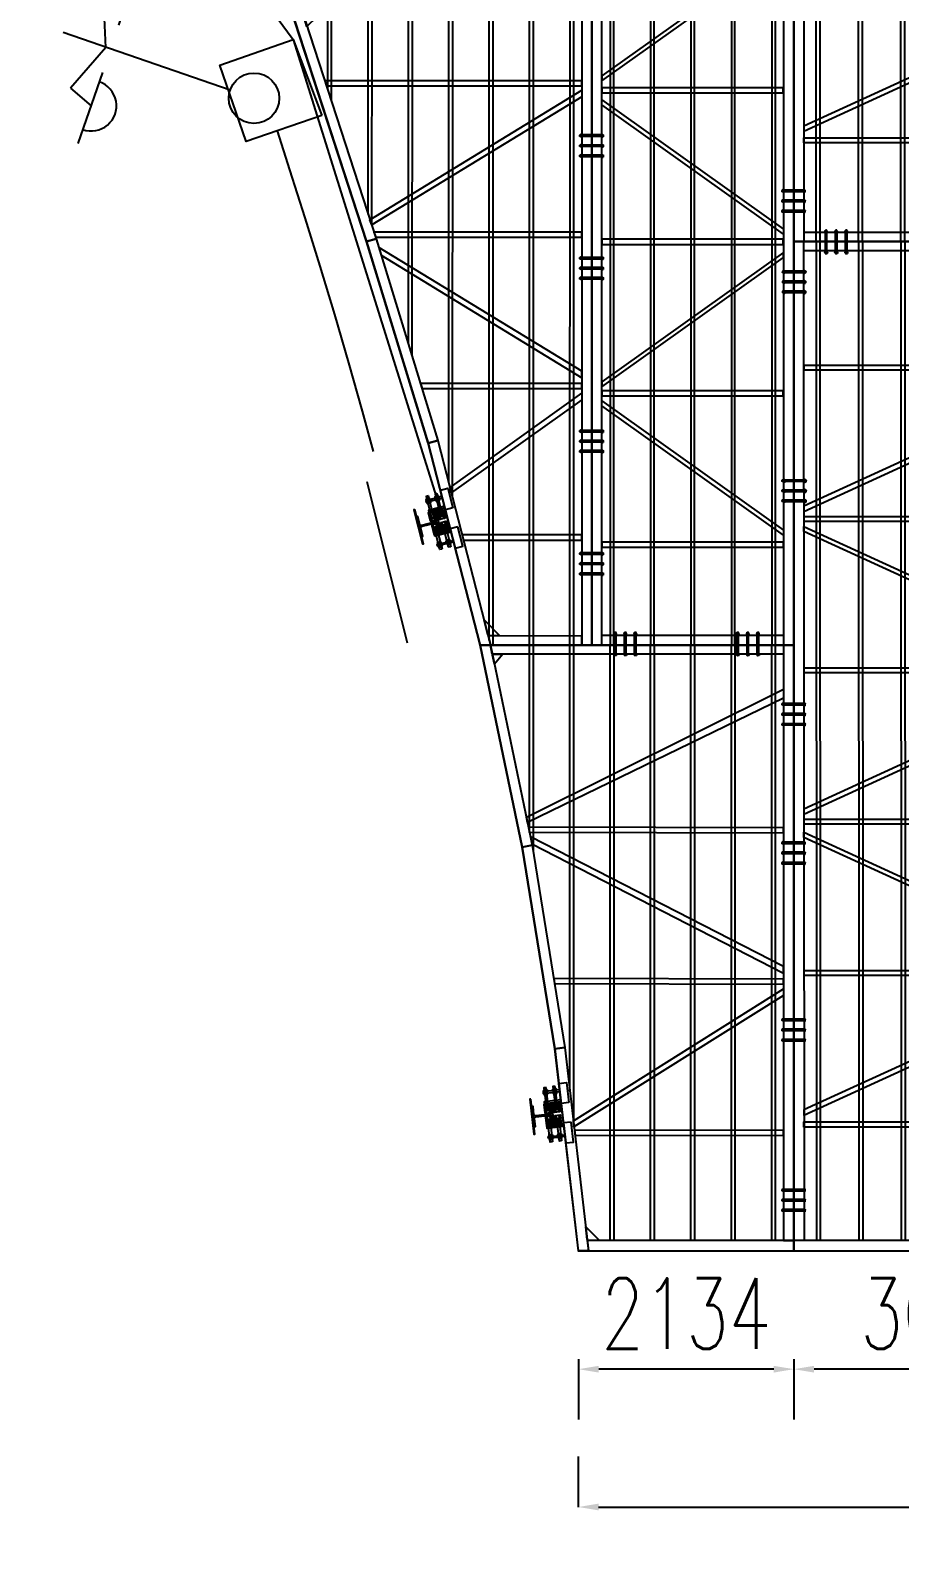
# Model space of a CAD drawing. Extents: x -18540 to 926017, y -610001 to -56924.
# Drawn here: x 323389 to 331996, y -133761 to -118632 of the extents above; entities that cross this region are included whole.
import ezdxf

# ---------------------------------------------------------------- set-up
doc = ezdxf.new("R2010")
doc.units = 0
doc.header["$LTSCALE"] = 10
doc.header["$MEASUREMENT"] = 0
for name, color, linetype in [('BJ02', 2, 'Continuous'), ('BJ03', 3, 'Continuous'), ('BJ06', 5, 'Continuous'), ('L-TEXT文字标注', 7, 'Continuous'), ('W-STEEL_FRAME钢架', 3, 'Continuous'), ('W-STEEL_KEEL钢龙骨', 5, 'Continuous'), ('螺栓孔位', 2, 'Continuous'), ('铝合金', 7, 'Continuous')]:
    doc.layers.add(name, color=color, linetype=linetype)
doc.styles.add('STANDARD_T3', font='simplex.shx', dxfattribs={"width": 0.7, "bigfont": 'gbcbig.shx'})
doc.linetypes.add('60003', pattern='A,1e-05,[136,bjxx.shx,S=0.075,R=0,X=-1e-05,Y=0],0.15', length=0.15001)
doc.dimstyles.new('W&&200', dxfattribs={"dimtxt": 700, "dimasz": 200, "dimexe": 500, "dimexo": 600, "dimgap": 200, "dimtad": 1, "dimdec": 0, "dimzin": 0, "dimdsep": 46, "dimtxsty": 'STANDARD_T3', "dimcen": 0.09, "dimclrd": 1, "dimclre": 1, "dimclrt": 7, "dimazin": 2, "dimtfac": 1, "dimtdec": 0, "dimtix": 1, "dimtmove": 2, "dimatfit": 3, "dimfxl": 100, "dimtolj": 1, "dimtzin": 0, "dimarcsym": 0})
pattern_1 = [(49.6842015, (-1069730.3955, -2707870.676), (-6.052264039, 5.135562896), []), (139.6842015, (-1069730.3955, -2707870.676), (-5.135562896, -6.052264039), [])]
pattern_2 = [(49.6842015, (-1069640.696, -2707863.326), (-6.052264039, 5.135562896), []), (139.6842015, (-1069640.696, -2707863.326), (-5.135562896, -6.052264039), [])]
pattern_3 = [(57.4360603, (-710287.856, -2867040.447), (-6.689656076, 4.272283679), []), (147.4360603, (-710287.856, -2867040.447), (-4.272283679, -6.689656076), [])]
pattern_4 = [(57.4360603, (-710199.968, -2867021.0655), (-6.689656076, 4.272283679), []), (147.4360603, (-710199.968, -2867021.0655), (-4.272283679, -6.689656076), [])]

# ---------------------------------------------------------------- blocks, each defined once
blk = doc.blocks.new('0')
at = {"layer": 'BJ02', "color": 5}
for points in [[(579366, 17124), (577366, 17124), (577366, 5124), (579366, 5124)], [(582366, 17124), (579366, 17124), (579366, 9124), (582366, 9124)], [(577366, 11437), (574381, 11437), (575133, 9124), (575746, 7124), (576259, 5124), (577366, 5124)], [(582366, 9124), (579366, 9124), (579366, -876), (582366, -876)], [(579366, 5124), (576259, 5124), (576677, 3124), (576999, 1124), (577232, -876), (579366, -876)]]:
    blk.add_lwpolyline(points, close=True, dxfattribs=at)
blk = doc.blocks.new('35213')
for p, q in [((0, 0.5), (0, 4)), ((-0.99, 3.5), (-1.19, 3)), ((0, 3.1), (-0.99, 3.5)), ((0, 3.1), (1, 3.5)), ((1, 3.5), (1.2, 3)), ((-1.98, 3), (-0.49, 3)), ((0.5, 3), (2, 3))]:
    blk.add_line(p, q)
blk.add_circle((0, 0), 0.5)
for centre in [(-1.19, 3), (1.25, 3)]:
    blk.add_arc(centre, 0.5, 179, 0)
blk = doc.blocks.new('A$Cfdf82907')
at = {"layer": 'BJ06', "linetype": 'Continuous'}
for p, q in [((4866, 14129), (3984, 12882)), ((3984, 12882), (0, 9994))]:
    blk.add_line(p, q, dxfattribs=at)
at = {"layer": 'BJ06', "linetype": 'Continuous', "flags": 128}
blk.add_lwpolyline([(3363, 12372), (2878, 12999), (3514, 13490), (3984, 12882), (3363, 12372)], dxfattribs=at)
at = {"layer": 'BJ06', "linetype": '60003', "ltscale": 5, "flags": 128}
blk.add_lwpolyline([(3076, 12743), (2751, 12503), (2348, 12208), (1942, 11916), (1534, 11627), (1123, 11342), (711, 11059), (369, 10829)], dxfattribs=at)
at = {"layer": 'BJ03', "linetype": 'Continuous', "xscale": 500.0003141099963, "yscale": 500.0003141099963, "zscale": 500.0003141099963, "rotation": 359.5832737848739}
blk.add_blockref('35213', (3310, 13064), dxfattribs=at)
blk = doc.blocks.new('HW200a')
at = {"layer": 'W-STEEL_FRAME钢架'}
blk.add_lwpolyline([(-1440883, 1205965), (-1440803, 1205965), (-1440803, 1205953), (-1441003, 1205953), (-1441003, 1205965), (-1440923, 1205965, 0.414214), (-1440907, 1205981), (-1440907, 1206125, 0.414214), (-1440923, 1206141), (-1441003, 1206141), (-1441003, 1206153), (-1440803, 1206153), (-1440803, 1206141), (-1440883, 1206141, 0.414214), (-1440899, 1206125), (-1440899, 1205981, 0.414214)], format="xyb", close=True, dxfattribs=at)
blk = doc.blocks.new('*D1473')
at = {"layer": 'Defpoints', "color": 0, "transparency": 16777216}
for p in [(330950, -130721), (333950, -130721), (330950, -131895)]:
    blk.add_point(p, dxfattribs=at)
at = {"layer": 'L-TEXT文字标注', "color": 1, "lineweight": -2, "transparency": 16777216}
for p, q in [((330950, -131795), (330950, -132395)), ((333750, -131895), (331150, -131895)), ((333950, -131795), (333950, -132395))]:
    blk.add_line(p, q, dxfattribs=at)
at = {"layer": 'L-TEXT文字标注', "color": 1, "transparency": 16777216}
for points in [[(331150, -131862), (331150, -131929), (330950, -131895)], [(333750, -131862), (333750, -131929), (333950, -131895)]]:
    blk.add_solid(points, dxfattribs=at)
at = {"layer": 'L-TEXT文字标注', "color": 7, "transparency": 16777216, "insert": (332450, -131345), "char_height": 700, "attachment_point": 5, "style": 'STANDARD_T3'}
blk.add_mtext('\\A1;3000', dxfattribs=at)
blk = doc.blocks.new('*D1471')
at = {"layer": 'Defpoints', "color": 0, "transparency": 16777216}
for p in [(328817, -130721), (330950, -130721), (328817, -131895)]:
    blk.add_point(p, dxfattribs=at)
at = {"layer": 'L-TEXT文字标注', "color": 1, "lineweight": -2, "transparency": 16777216}
for p, q in [((328817, -131795), (328817, -132395)), ((330750, -131895), (329017, -131895)), ((330950, -131795), (330950, -132395))]:
    blk.add_line(p, q, dxfattribs=at)
at = {"layer": 'L-TEXT文字标注', "color": 1, "transparency": 16777216}
for points in [[(329017, -131862), (329017, -131929), (328817, -131895)], [(330750, -131862), (330750, -131929), (330950, -131895)]]:
    blk.add_solid(points, dxfattribs=at)
at = {"layer": 'L-TEXT文字标注', "color": 7, "transparency": 16777216, "insert": (329884, -131345), "char_height": 700, "attachment_point": 5, "style": 'STANDARD_T3'}
blk.add_mtext('\\A1;2134', dxfattribs=at)
blk = doc.blocks.new('*D1470')
at = {"layer": 'Defpoints', "color": 0, "transparency": 16777216}
for p in [(362950, -132266), (328816, -133261), (362950, -133261)]:
    blk.add_point(p, dxfattribs=at)
at = {"layer": 'L-TEXT文字标注', "color": 1, "lineweight": -2, "transparency": 16777216}
for p, q in [((328816, -133261), (328816, -132761)), ((329016, -133261), (362750, -133261)), ((362950, -133161), (362950, -133761))]:
    blk.add_line(p, q, dxfattribs=at)
at = {"layer": 'L-TEXT文字标注', "color": 1, "transparency": 16777216}
for points in [[(329016, -133227), (329016, -133294), (328816, -133261)], [(362750, -133227), (362750, -133294), (362950, -133261)]]:
    blk.add_solid(points, dxfattribs=at)
at = {"layer": 'L-TEXT文字标注', "color": 7, "transparency": 16777216, "insert": (345883, -132711), "char_height": 700, "attachment_point": 5, "style": 'STANDARD_T3'}
blk.add_mtext('\\A1;34134', dxfattribs=at)
blk = doc.blocks.new('*U2021')
at = {"layer": 'W-STEEL_KEEL钢龙骨', "color": 4}
blk.add_lwpolyline([(18, -4000), (18, 4000), (-18, 4000), (-18, -4000)], close=True, dxfattribs=at)
blk = doc.blocks.new('*U2022')
at = {"layer": 'W-STEEL_KEEL钢龙骨', "color": 0, "linetype": 'ByBlock', "lineweight": -2, "transparency": 16777216}
for p in [(0, 0), (420, 0), (840, 0), (1260, 0), (1680, 0), (2100, 0), (2520, 0)]:
    blk.add_blockref('*U2021', p, dxfattribs=at)
blk = doc.blocks.new('C-4')
at = {"layer": 'W-STEEL_FRAME钢架', "color": 1}
for points in [[(584103, 29109), (584103, 29159), (581306, 29159), (581306, 29109)], [(584106, 27759), (584106, 27709), (581306, 28992), (581306, 29042)], [(584103, 27609), (584103, 27659), (581306, 27659), (581306, 27609)], [(581306, 26278), (581306, 26228), (584106, 27510), (584106, 27560)], [(584103, 26110), (584103, 26160), (581306, 26160), (581306, 26110)], [(584106, 24760), (584106, 24710), (581306, 25992), (581306, 26042)], [(584103, 24610), (584103, 24660), (581306, 24660), (581306, 24610)], [(584106, 24471), (584106, 24521), (581306, 23238), (581306, 23188)], [(584103, 23110), (584103, 23160), (581306, 23160), (581306, 23110)]]:
    blk.add_lwpolyline(points, close=True, dxfattribs=at)
at = {"layer": '铝合金', "color": 2}
for points in [[(581306, 22135), (581306, 30135), (581206, 30135), (581206, 22135)], [(584106, 30135), (584106, 30045), (581306, 30045), (581306, 30135)], [(584106, 22135), (584106, 22225), (581306, 22225), (581306, 22135)]]:
    blk.add_lwpolyline(points, close=True, dxfattribs=at)
blk.add_lwpolyline([(584106, 22135), (584206, 22135), (584206, 30135), (584106, 30135), (584106, 22135)], dxfattribs=at)
at = {"layer": 'W-STEEL_KEEL钢龙骨'}
blk.add_blockref('*U2022', (581446, 26135), dxfattribs=at)
blk = doc.blocks.new('1')
at = {"lineweight": -3}
for p, q in [((-1521938, 1214338), (-1521935, 1214338)), ((-1521938, 1214336), (-1521931, 1214336)), ((-1521938, 1214336), (-1521914, 1214336)), ((-1521936, 1214341), (-1521936, 1214346)), ((-1521936, 1214346), (-1521916, 1214346)), ((-1521935, 1214341), (-1521936, 1214341)), ((-1521934, 1214347), (-1521932, 1214347)), ((-1521933, 1214352), (-1521931, 1214355)), ((-1521933, 1214136), (-1521933, 1214352)), ((-1521919, 1214352), (-1521933, 1214352)), ((-1521932, 1214347), (-1521919, 1214347)), ((-1521932, 1214346), (-1521932, 1214341)), ((-1521921, 1214355), (-1521931, 1214355)), ((-1521919, 1214352), (-1521921, 1214355)), ((-1521919, 1214347), (-1521921, 1214347)), ((-1521921, 1214346), (-1521921, 1214341)), ((-1521919, 1214136), (-1521919, 1214352)), ((-1521917, 1214341), (-1521916, 1214341)), ((-1521914, 1214338), (-1521917, 1214338)), ((-1521916, 1214341), (-1521916, 1214346)), ((-1521938, 1214136), (-1521931, 1214136)), ((-1521938, 1214136), (-1521914, 1214136)), ((-1521938, 1214134), (-1521935, 1214134)), ((-1521935, 1214131), (-1521936, 1214131)), ((-1521936, 1214131), (-1521936, 1214126)), ((-1521936, 1214126), (-1521916, 1214126)), ((-1521934, 1214125), (-1521932, 1214125)), ((-1521932, 1214126), (-1521932, 1214131)), ((-1521932, 1214125), (-1521919, 1214125)), ((-1521921, 1214126), (-1521921, 1214131)), ((-1521919, 1214125), (-1521921, 1214125)), ((-1521914, 1214134), (-1521917, 1214134)), ((-1521917, 1214131), (-1521916, 1214131)), ((-1521916, 1214131), (-1521916, 1214126))]:
    blk.add_line(p, q, dxfattribs=at)
at = {"color": 1}
for p, q in [((-1521936, 1214346), (-1521934, 1214347)), ((-1521919, 1214347), (-1521916, 1214346))]:
    blk.add_line(p, q, dxfattribs=at)
at = {"color": 6, "lineweight": -3}
for p, q in [((-1521931, 1214136), (-1521931, 1214355)), ((-1521921, 1214136), (-1521921, 1214355))]:
    blk.add_line(p, q, dxfattribs=at)
at = {"lineweight": -3}
for points in [[(-1521933, 1214336), (-1521938, 1214336), (-1521938, 1214338), (-1521914, 1214338), (-1521914, 1214336), (-1521919, 1214336)], [(-1521935, 1214338), (-1521935, 1214341), (-1521917, 1214341), (-1521917, 1214338)], [(-1521933, 1214136), (-1521938, 1214136), (-1521938, 1214134), (-1521914, 1214134), (-1521914, 1214136), (-1521919, 1214136)], [(-1521935, 1214134), (-1521935, 1214131), (-1521917, 1214131), (-1521917, 1214134)]]:
    blk.add_lwpolyline(points, dxfattribs=at)
for centre, radius, start, end in [((-1521934, 1214129), 3.22, 223.6028, 316.3972), ((-1521926, 1214140), 14.7, 248.7607, 291.2393), ((-1521919, 1214129), 3.22, 223.6028, 316.3972)]:
    blk.add_arc(centre, radius, start, end, dxfattribs=at)
blk = doc.blocks.new('螺栓孔位')
at = {"layer": '螺栓孔位', "color": 1, "rotation": 270}
for p in [(-1214244, -1521833), (-1214244, -1521933), (-1214244, -1522033)]:
    blk.add_blockref('1', p, dxfattribs=at)
blk = doc.blocks.new('*U2019')
at = {"layer": 'W-STEEL_KEEL钢龙骨', "color": 4}
blk.add_lwpolyline([(-16, -4900), (-19, 5000), (16, 5000), (19, -4900)], close=True, dxfattribs=at)
blk = doc.blocks.new('*U2020')
at = {"layer": 'W-STEEL_KEEL钢龙骨', "color": 0, "linetype": 'ByBlock', "lineweight": -2, "transparency": 16777216}
for p in [(0, 0), (420, 0), (840, 0), (1260, 0), (1680, 0), (2100, 0), (2520, 0)]:
    blk.add_blockref('*U2019', p, dxfattribs=at)
blk = doc.blocks.new('C-6')
at = {"layer": 'W-STEEL_FRAME钢架', "color": 1}
for points in [[(594887, 19452), (594887, 19402), (597687, 20685), (597687, 20735)], [(594890, 20801), (594890, 20851), (597687, 20851), (597687, 20801)], [(597687, 17971), (597687, 17921), (594887, 19202), (594887, 19252)], [(594890, 19302), (594890, 19352), (597687, 19352), (597687, 19302)], [(594890, 17803), (594890, 17853), (597687, 17853), (597687, 17803)], [(594887, 16453), (594887, 16403), (597687, 17686), (597687, 17736)], [(594890, 16303), (594890, 16353), (597687, 16353), (597687, 16303)], [(597687, 14940), (597687, 14890), (594887, 16172), (594887, 16222)], [(594890, 14803), (594890, 14853), (597687, 14853), (597687, 14803)], [(597687, 14702), (597687, 14752), (594887, 13471), (594887, 13421)], [(594887, 13302), (594887, 13352), (597687, 13352), (597687, 13302)]]:
    blk.add_lwpolyline(points, close=True, dxfattribs=at)
at = {"layer": '铝合金', "color": 2}
blk.add_lwpolyline([(594888, 12177), (594788, 12177), (594788, 22076), (594884, 22076), (594888, 12177)], dxfattribs=at)
for points in [[(594884, 22076), (594884, 21986), (597684, 21986), (597684, 22076)], [(597688, 12177), (597684, 22076), (597788, 22076), (597788, 12177)]]:
    blk.add_lwpolyline(points, close=True, dxfattribs=at)
at = {"layer": '铝合金', "color": 3}
blk.add_lwpolyline([(597788, 12077), (597788, 12177), (594788, 12177), (594788, 12077)], close=True, dxfattribs=at)
at = {"layer": 'W-STEEL_KEEL钢龙骨'}
blk.add_blockref('*U2020', (595030, 17077), dxfattribs=at)
blk = doc.blocks.new('C-17')
at = {"color": 1}
for p, q in [((377907, -122297), (377892, -122171)), ((377892, -122171), (378028, -122307)), ((377907, -122297), (377917, -122307)), ((378028, -122307), (377917, -122307))]:
    blk.add_line(p, q, dxfattribs=at)
at = {"color": 3}
for points in [[(376948, -116407), (377362, -118390), (377263, -118407), (376846, -116407)], [(377362, -118390), (377685, -120395), (377586, -120407), (377263, -118407)], [(377685, -120395), (377919, -122407), (377819, -122407), (377586, -120407)]]:
    blk.add_lwpolyline(points, close=True, dxfattribs=at)
at = {"color": 2}
blk.add_lwpolyline([(379852, -116407), (379852, -116497), (376967, -116497), (376948, -116407)], close=True, dxfattribs=at)
blk.add_lwpolyline([(379852, -122307), (379952, -122307), (379952, -116407), (379852, -116407), (379852, -122307)], dxfattribs=at)
at = {"color": 1}
blk.add_lwpolyline([(376979, -116497), (377070, -116497), (376987, -116594), (376969, -116505)], close=True, dxfattribs=at)
at = {"layer": 'BJ02', "color": 3}
blk.add_lwpolyline([(377919, -122407), (379952, -122407), (379952, -122307), (377908, -122307)], close=True, dxfattribs=at)
at = {"layer": 'W-STEEL_FRAME钢架', "color": 1}
for points in [[(379852, -116842), (379852, -116931), (377315, -118165), (377304, -118110), (379852, -116842)], [(379852, -119658), (379852, -119592), (377344, -118305), (377359, -118375), (379852, -119658)], [(379852, -119811), (379852, -119877), (377776, -121178), (377770, -121120), (379852, -119811)]]:
    blk.add_lwpolyline(points, dxfattribs=at)
for points in [[(379852, -118268), (379852, -118218), (377325, -118211), (377335, -118261)], [(379852, -119767), (379852, -119717), (377575, -119711), (377583, -119761)], [(379852, -121267), (379852, -121217), (377780, -121211), (377786, -121261)]]:
    blk.add_lwpolyline(points, close=True, dxfattribs=at)
at = {"layer": 'W-STEEL_KEEL钢龙骨', "color": 4}
for points in [[(377335, -118262), (377335, -116407), (377370, -116407), (377370, -118441)], [(377735, -120825), (377735, -116407), (377770, -116407), (377770, -121125)], [(378135, -122307), (378135, -116407), (378170, -116407), (378170, -122307)], [(378535, -122307), (378535, -116407), (378570, -116407), (378570, -122307)], [(378935, -122307), (378935, -116407), (378970, -116407), (378970, -122307)], [(379335, -122307), (379335, -116407), (379370, -116407), (379370, -122307)], [(379735, -122307), (379735, -116407), (379770, -116407), (379770, -122307)]]:
    blk.add_lwpolyline(points, dxfattribs=at)
blk = doc.blocks.new('*U2027')
at = {"layer": 'W-STEEL_KEEL钢龙骨', "color": 4}
blk.add_lwpolyline([(-18, 6000), (-18, -6000), (18, -6000), (18, 6000)], close=True, dxfattribs=at)
blk = doc.blocks.new('*U2028')
at = {"layer": 'W-STEEL_KEEL钢龙骨', "color": 0, "linetype": 'ByBlock', "lineweight": -2, "transparency": 16777216}
for p in [(0, 0), (400, 0), (800, 0), (1200, 0), (1600, 0)]:
    blk.add_blockref('*U2027', p, dxfattribs=at)
blk = doc.blocks.new('C-9')
at = {"layer": 'W-STEEL_FRAME钢架', "color": 1}
for points in [[(584470, 16495), (584470, 16445), (586270, 16445), (586270, 16495)], [(586270, 15095), (586270, 15045), (584470, 16326), (584470, 16376)], [(584473, 14995), (584473, 14945), (586270, 14945), (586270, 14995)], [(586270, 14858), (586270, 14908), (584470, 13627), (584470, 13577)], [(584473, 13495), (584473, 13445), (586270, 13445), (586270, 13495)], [(584470, 13345), (584470, 13395), (586270, 12112), (586270, 12062)], [(584473, 11995), (584473, 11945), (586270, 11945), (586270, 11995)], [(586270, 11826), (586270, 11876), (584470, 10595), (584470, 10545)], [(584473, 10495), (584473, 10445), (586270, 10445), (586270, 10495)], [(584470, 10345), (584470, 10395), (586270, 9113), (586270, 9063)], [(584473, 8995), (584473, 8945), (586270, 8945), (586270, 8995)], [(584470, 7595), (584470, 7545), (586270, 8828), (586270, 8878)], [(584473, 7495), (584473, 7445), (586270, 7445), (586270, 7495)], [(584470, 7345), (584470, 7395), (586270, 6113), (586270, 6063)], [(584473, 6023), (584473, 5973), (586270, 5973), (586270, 6023)]]:
    blk.add_lwpolyline(points, close=True, dxfattribs=at)
at = {"layer": '铝合金', "color": 2}
blk.add_lwpolyline([(584470, 17466), (584370, 17466), (584370, 5466), (584470, 5466), (584470, 17466)], dxfattribs=at)
for points in [[(586270, 17466), (586270, 17366), (584470, 17366), (584470, 17466)], [(586270, 17466), (586270, 5466), (586370, 5466), (586370, 17466)], [(584470, 5466), (584470, 5556), (586270, 5556), (586270, 5466)]]:
    blk.add_lwpolyline(points, close=True, dxfattribs=at)
at = {"layer": 'W-STEEL_KEEL钢龙骨'}
blk.add_blockref('*U2028', (584570, 11466), dxfattribs=at)
blk = doc.blocks.new('C-16')
at = {"color": 1}
for p, q in [((590344, 21100), (590306, 21249)), ((590306, 21249), (590464, 21090)), ((590344, 21100), (590354, 21090)), ((590464, 21090), (590354, 21090))]:
    blk.add_line(p, q, dxfattribs=at)
at = {"color": 3}
for points in [[(588493, 27311), (589238, 25024), (589141, 24999), (588388, 27311)], [(589238, 25024), (589850, 23026), (589753, 22999), (589141, 24999)], [(589850, 23026), (590370, 20999), (590267, 20999), (589753, 22999)]]:
    blk.add_lwpolyline(points, close=True, dxfattribs=at)
at = {"color": 2}
for points in [[(591274, 27311), (591274, 27221), (588523, 27221), (588493, 27311)], [(591274, 20999), (591274, 21089), (590347, 21090), (590370, 21000)]]:
    blk.add_lwpolyline(points, close=True, dxfattribs=at)
blk.add_lwpolyline([(591274, 20999), (591374, 20999), (591374, 27311), (591274, 27311), (591274, 20999)], dxfattribs=at)
at = {"color": 1}
blk.add_lwpolyline([(588535, 27221), (588645, 27221), (588552, 27129), (588525, 27213)], close=True, dxfattribs=at)
at = {"layer": 'W-STEEL_FRAME钢架', "color": 1}
for points in [[(591274, 26540), (591274, 26590), (588728, 26590), (588744, 26540)], [(591274, 25040), (591274, 25090), (589216, 25090), (589233, 25040)], [(591274, 23540), (591274, 23590), (589677, 23590), (589692, 23540)], [(591274, 22040), (591274, 22090), (590090, 22090), (590103, 22040)]]:
    blk.add_lwpolyline(points, close=True, dxfattribs=at)
for points in [[(591274, 26496), (591274, 26430), (589193, 25162), (589176, 25213), (591274, 26496)], [(591274, 23646), (591274, 23712), (589264, 24937), (589287, 24861), (591274, 23646)], [(591274, 23496), (591274, 23430), (589982, 22509), (589969, 22562), (591274, 23496)]]:
    blk.add_lwpolyline(points, dxfattribs=at)
at = {"layer": 'W-STEEL_KEEL钢龙骨', "color": 4}
for points in [[(588758, 26499), (588758, 27311), (588793, 27311), (588793, 26392)], [(589157, 25270), (589158, 27311), (589193, 27311), (589192, 25163)], [(589557, 23980), (589558, 27311), (589593, 27311), (589592, 23866)], [(589957, 22607), (589958, 27311), (589993, 27311), (589992, 22471)], [(590357, 21049), (590358, 27311), (590393, 27311), (590392, 20999), (590370, 20999)]]:
    blk.add_lwpolyline(points, dxfattribs=at)
for points in [[(590793, 27311), (590792, 20999), (590757, 20999), (590758, 27311)], [(591193, 27311), (591192, 20999), (591157, 20999), (591158, 27311)]]:
    blk.add_lwpolyline(points, close=True, dxfattribs=at)

msp = doc.modelspace()

# ---------------------------------------------------------------- hatches: boundary and pattern name
h = msp.add_hatch()
h.set_pattern_fill('ANSI37', color=256, scale=5, angle=12.43606)
h.set_pattern_definition(pattern_4)
h.paths.add_polyline_path([(327389.2, -123397.4, 0.4142136), (327383.1, -123393.8), (327368.7, -123397.5), (327384.9, -123460.5), (327391.2, -123458.9), (327398.7, -123487.9), (327406.7, -123485.8, 0.4142136), (327410.3, -123479.8)])
h.paths.add_polyline_path([(327352.2, -123494.7, 0.4142136), (327358.3, -123498.3), (327365.7, -123496.4), (327358.3, -123467.3), (327364.6, -123465.7), (327348.4, -123402.7), (327334.7, -123406.3, 0.4142136), (327331.1, -123412.3)])
h = msp.add_hatch()
h.set_pattern_fill('ANSI37', color=256, scale=5, angle=12.43606)
h.set_pattern_definition(pattern_3)
h.paths.add_polyline_path([(327476.4, -123375, 0.4142136), (327470.3, -123371.4), (327455.9, -123375.1), (327472.1, -123438.1), (327478.4, -123436.5), (327485.8, -123465.5), (327493.9, -123463.5, 0.4142136), (327497.5, -123457.4)])
h.paths.add_polyline_path([(327439.4, -123472.3, 0.4142136), (327445.5, -123475.9), (327452.9, -123474), (327445.4, -123444.9), (327451.7, -123443.3), (327435.6, -123380.4), (327421.8, -123383.9, 0.4142136), (327418.2, -123390)])
h = msp.add_hatch()
h.set_pattern_fill('ANSI37', color=256, scale=5, angle=12.43606)
h.set_pattern_definition(pattern_4)
h.paths.add_polyline_path([(327421.2, -123522.1, 0.4142136), (327415.1, -123518.5), (327407.1, -123520.6), (327414.5, -123549.7), (327408.2, -123551.3), (327424.4, -123614.2), (327438.7, -123610.5, 0.4142136), (327442.3, -123604.5)])
h.paths.add_polyline_path([(327384.2, -123619.4, 0.4142136), (327390.3, -123623), (327404, -123619.5), (327387.9, -123556.5), (327381.6, -123558.1), (327374.1, -123529.1), (327366.7, -123531, 0.4142136), (327363.1, -123537.1)])
h = msp.add_hatch()
h.set_pattern_fill('ANSI37', color=256, scale=5, angle=12.43606)
h.set_pattern_definition(pattern_3)
h.paths.add_polyline_path([(327508.4, -123499.8, 0.4142136), (327502.3, -123496.2), (327494.2, -123498.2), (327501.7, -123527.3), (327495.4, -123528.9), (327511.6, -123591.9), (327525.9, -123588.2, 0.4142136), (327529.5, -123582.1)])
h.paths.add_polyline_path([(327471.4, -123597, 0.4142136), (327477.5, -123600.6), (327491.2, -123597.1), (327475.1, -123534.1), (327468.8, -123535.7), (327461.3, -123506.7), (327453.9, -123508.6, 0.4142136), (327450.3, -123514.7)])
h = msp.add_hatch()
h.set_pattern_fill('ANSI37', color=256, scale=5, angle=4.6842)
h.set_pattern_definition(pattern_2)
h.paths.add_polyline_path([(328534.9, -129265.4, 0.4142136), (328529.3, -129261.1), (328514.6, -129262.8), (328522.1, -129327.3), (328528.6, -129326.6), (328532.1, -129356.4), (328540.3, -129355.4, 0.4142136), (328544.7, -129349.9)])
h.paths.add_polyline_path([(328485.1, -129356.8, 0.4142136), (328490.7, -129361.2), (328498.3, -129360.3), (328494.8, -129330.5), (328501.3, -129329.8), (328493.7, -129265.2), (328479.7, -129266.8, 0.4142136), (328475.3, -129272.4)])
h = msp.add_hatch()
h.set_pattern_fill('ANSI37', color=256, scale=5, angle=4.6842)
h.set_pattern_definition(pattern_1)
h.paths.add_polyline_path([(328624.3, -129255, 0.4142136), (328618.7, -129250.6), (328604, -129252.4), (328611.5, -129316.9), (328618, -129316.2), (328621.5, -129346), (328629.7, -129345, 0.4142136), (328634.1, -129339.5)])
h.paths.add_polyline_path([(328574.5, -129346.4, 0.4142136), (328580, -129350.8), (328587.7, -129349.9), (328584.2, -129320.1), (328590.7, -129319.4), (328583.1, -129254.8), (328569.1, -129256.4, 0.4142136), (328564.7, -129262)])
h = msp.add_hatch()
h.set_pattern_fill('ANSI37', color=256, scale=5, angle=4.6842)
h.set_pattern_definition(pattern_2)
h.paths.add_polyline_path([(328549.8, -129393.3, 0.4142136), (328544.2, -129388.9), (328536, -129389.9), (328539.4, -129419.7), (328533, -129420.5), (328540.5, -129485), (328555.2, -129483.3, 0.4142136), (328559.6, -129477.8)])
h.paths.add_polyline_path([(328500, -129484.7, 0.4142136), (328505.6, -129489.1), (328519.6, -129487.5), (328512.1, -129422.9), (328505.7, -129423.6), (328502.2, -129393.8), (328494.6, -129394.7, 0.4142136), (328490.2, -129400.3)])
h = msp.add_hatch()
h.set_pattern_fill('ANSI37', color=256, scale=5, angle=4.6842)
h.set_pattern_definition(pattern_1)
h.paths.add_polyline_path([(328639.2, -129382.9, 0.4142136), (328633.6, -129378.5), (328625.4, -129379.5), (328628.8, -129409.3), (328622.4, -129410), (328629.9, -129474.6), (328644.6, -129472.9, 0.4142136), (328649, -129467.3)])
h.paths.add_polyline_path([(328589.4, -129474.3, 0.4142136), (328594.9, -129478.7), (328609, -129477), (328601.5, -129412.5), (328595.1, -129413.2), (328591.6, -129383.4), (328584, -129384.3, 0.4142136), (328579.6, -129389.9)])

# ---------------------------------------------------------------- linework, layer by layer
at = {"color": 4}
msp.add_line((326719, -123098.6), (327120, -124697.8), dxfattribs=at)
for p, q in [((327320.5, -123286), (327316.6, -123270.8)), ((327337.4, -123281.7), (327333.5, -123266.5)), ((327341.1, -123296.2), (327345, -123311.4)), ((327407.6, -123263.6), (327403.7, -123248.5)), ((327411.4, -123278.2), (327415.3, -123293.3)), ((327424.6, -123259.3), (327420.7, -123244.1)), ((327428.3, -123273.8), (327432.2, -123289)), ((327324.2, -123300.5), (327328.1, -123315.7)), ((327432, -123720.7), (327428.1, -123705.5)), ((327435.8, -123735.2), (327439.7, -123750.4)), ((327449, -123716.3), (327445.1, -123701.1)), ((327452.7, -123730.9), (327456.6, -123746)), ((327519.2, -123698.3), (327515.3, -123683.1)), ((327522.9, -123712.8), (327526.8, -123728)), ((327536.2, -123693.9), (327532.3, -123678.8)), ((327539.9, -123708.5), (327543.8, -123723.6)), ((328481.8, -129145.8), (328480, -129130.2)), ((328483.5, -129160.7), (328485.3, -129176.2)), ((328499.2, -129143.8), (328497.4, -129128.2)), ((328500.9, -129158.7), (328502.7, -129174.2)), ((328571.2, -129135.4), (328569.4, -129119.8)), ((328572.9, -129150.3), (328574.7, -129165.8)), ((328588.6, -129133.3), (328586.8, -129117.8)), ((328590.3, -129148.2), (328592.1, -129163.8)), ((328533.7, -129591.5), (328531.9, -129576)), ((328535.5, -129606.4), (328537.3, -129622)), ((328551.1, -129589.5), (328549.3, -129573.9)), ((328552.8, -129604.4), (328554.7, -129620)), ((328623.1, -129581.1), (328621.3, -129565.5)), ((328624.9, -129596), (328626.7, -129611.6)), ((328640.5, -129579.1), (328638.7, -129563.5)), ((328642.2, -129594), (328644.1, -129609.5))]:
    msp.add_line(p, q)
for points in [[(327464.3, -123249.1), (327304.5, -123290.1), (327308.3, -123304.6), (327468.1, -123263.6)], [(327329.5, -123242.4), (327308.1, -123247.9), (327365.3, -123470.7), (327386.6, -123465.2)], [(327311.6, -123286.8), (327308.5, -123274.4), (327309.5, -123272.7), (327340.6, -123264.7), (327342.4, -123265.7), (327345.5, -123278.1), (327344.5, -123279.9), (327313.4, -123287.8)], [(327316.1, -123304.1), (327319.2, -123316.5), (327321, -123317.5), (327352.1, -123309.6), (327353.1, -123307.8), (327350, -123295.4), (327348.2, -123294.4), (327317.1, -123302.4)], [(327416.6, -123220), (327395.3, -123225.5), (327452.5, -123448.3), (327473.8, -123442.8)], [(327398.8, -123264.4), (327395.6, -123252.1), (327396.7, -123250.3), (327427.8, -123242.3), (327429.5, -123243.3), (327432.7, -123255.7), (327431.6, -123257.5), (327400.6, -123265.5)], [(327403.2, -123281.8), (327406.4, -123294.1), (327408.2, -123295.2), (327439.3, -123287.2), (327440.3, -123285.4), (327437.2, -123273.1), (327435.4, -123272), (327404.3, -123280)], [(327572.5, -123360.7), (327497.9, -123379.8), (327448.2, -123186.1), (327522.8, -123167)], [(327195.1, -123377.3), (327185.4, -123379.8), (327272.4, -123718.8), (327282.1, -123716.3)], [(327489.2, -123345.9), (327329.4, -123387), (327333.1, -123401.5), (327492.9, -123360.5)], [(327384.9, -123460.5), (327364.6, -123465.7), (327348.4, -123402.7), (327368.7, -123397.5)], [(327472.1, -123438.1), (327451.7, -123443.3), (327435.6, -123380.4), (327455.9, -123375.1)], [(327485.8, -123465.5), (327452.9, -123474), (327445.4, -123444.9), (327478.4, -123436.5)], [(327398.7, -123487.9), (327365.7, -123496.4), (327358.3, -123467.3), (327391.2, -123458.9)], [(327407.1, -123520.6), (327374.1, -123529.1), (327381.6, -123558.1), (327414.5, -123549.7)], [(327464.6, -123769.1), (327443.3, -123774.6), (327386.2, -123551.8), (327407.5, -123546.3)], [(327408.2, -123551.3), (327387.9, -123556.5), (327404, -123619.5), (327424.4, -123614.2)], [(327554.8, -123601.4), (327395, -123642.4), (327391.2, -123627.9), (327551.1, -123586.9)], [(327494.2, -123498.2), (327461.3, -123506.7), (327468.8, -123535.7), (327501.7, -123527.3)], [(327551.8, -123746.7), (327530.5, -123752.2), (327473.3, -123529.4), (327494.6, -123523.9)], [(327495.4, -123528.9), (327475.1, -123534.1), (327491.2, -123597.1), (327511.6, -123591.9)], [(327620.7, -123548.4), (327546.1, -123567.5), (327595.8, -123761.2), (327670.4, -123742.1)], [(327579.7, -123698.3), (327419.8, -123739.3), (327416.1, -123724.8), (327575.9, -123683.7)], [(327423.2, -123721.4), (327420, -123709.1), (327421.1, -123707.3), (327452.2, -123699.3), (327453.9, -123700.4), (327457.1, -123712.7), (327456, -123714.5), (327425, -123722.5)], [(327427.7, -123738.8), (327430.8, -123751.1), (327432.6, -123752.2), (327463.7, -123744.2), (327464.7, -123742.4), (327461.6, -123730.1), (327459.8, -123729), (327428.7, -123737)], [(327510.4, -123699.1), (327507.2, -123686.7), (327508.3, -123684.9), (327539.3, -123677), (327541.1, -123678), (327544.3, -123690.4), (327543.2, -123692.1), (327512.1, -123700.1)], [(327514.8, -123716.4), (327518, -123728.8), (327519.8, -123729.8), (327550.8, -123721.8), (327551.9, -123720.1), (327548.7, -123707.7), (327547, -123706.7), (327515.9, -123714.6)], [(328629.4, -129128.6), (328465.5, -129147.7), (328467.2, -129162.6), (328631.1, -129143.5)], [(328472.9, -129145.3), (328471.5, -129132.7), (328472.7, -129131.1), (328504.6, -129127.4), (328506.2, -129128.6), (328507.7, -129141.3), (328506.4, -129142.9), (328474.6, -129146.6)], [(328496.6, -129103.8), (328474.7, -129106.3), (328501.4, -129334.8), (328523.2, -129332.2)], [(328475, -129163.1), (328476.5, -129175.8), (328478.1, -129177.1), (328510, -129173.4), (328511.2, -129171.8), (328509.8, -129159.1), (328508.2, -129157.8), (328476.3, -129161.5)], [(328562.3, -129134.9), (328560.9, -129122.3), (328562.1, -129120.7), (328594, -129116.9), (328595.6, -129118.2), (328597.1, -129130.9), (328595.8, -129132.5), (328563.9, -129136.2)], [(328586, -129093.4), (328564.1, -129095.9), (328590.7, -129324.4), (328612.6, -129321.8)], [(328564.4, -129152.7), (328565.9, -129165.4), (328567.5, -129166.7), (328599.4, -129163), (328600.6, -129161.3), (328599.2, -129148.7), (328597.6, -129147.4), (328565.7, -129151.1)], [(328721.5, -129253.8), (328645, -129262.7), (328621.8, -129064), (328698.3, -129055.1)], [(328345.3, -129219.4), (328335.3, -129220.5), (328375.8, -129568.2), (328385.8, -129567)], [(328640.9, -129227.9), (328477, -129247), (328478.8, -129261.9), (328642.7, -129242.8)], [(328522.1, -129327.3), (328501.3, -129329.8), (328493.7, -129265.2), (328514.6, -129262.8)], [(328532.1, -129356.4), (328498.3, -129360.3), (328494.8, -129330.5), (328528.6, -129326.6)], [(328611.5, -129316.9), (328590.7, -129319.4), (328583.1, -129254.8), (328604, -129252.4)], [(328621.5, -129346), (328587.7, -129349.9), (328584.2, -129320.1), (328618, -129316.2)], [(328536, -129389.9), (328502.2, -129393.8), (328505.7, -129423.6), (328539.4, -129419.7)], [(328671.4, -129489.9), (328507.6, -129509), (328505.8, -129494.1), (328669.7, -129475)], [(328559.5, -129643.9), (328537.7, -129646.4), (328511, -129418), (328532.9, -129415.4)], [(328533, -129420.5), (328512.1, -129422.9), (328519.6, -129487.5), (328540.5, -129485)], [(328625.4, -129379.5), (328591.6, -129383.4), (328595.1, -129413.2), (328628.8, -129409.3)], [(328648.9, -129633.5), (328627.1, -129636), (328600.4, -129407.6), (328622.3, -129405)], [(328622.4, -129410), (328601.5, -129412.5), (328609, -129477), (328629.9, -129474.6)], [(328743.9, -129446.2), (328667.4, -129455.1), (328690.5, -129653.8), (328767, -129644.9)], [(328683, -129589.2), (328519.1, -129608.3), (328517.4, -129593.4), (328681.3, -129574.3)], [(328524.9, -129591.1), (328523.4, -129578.4), (328524.7, -129576.8), (328556.5, -129573.1), (328558.2, -129574.4), (328559.6, -129587), (328558.3, -129588.7), (328526.5, -129592.4)], [(328526.9, -129608.9), (328528.4, -129621.5), (328530, -129622.8), (328561.9, -129619.1), (328563.2, -129617.5), (328561.7, -129604.8), (328560.1, -129603.6), (328528.2, -129607.3)], [(328614.3, -129580.7), (328612.8, -129568), (328614.1, -129566.4), (328645.9, -129562.7), (328647.5, -129564), (328649, -129576.6), (328647.7, -129578.2), (328615.9, -129581.9)], [(328616.3, -129598.5), (328617.8, -129611.1), (328619.4, -129612.4), (328651.3, -129608.7), (328652.6, -129607.1), (328651.1, -129594.4), (328649.5, -129593.1), (328617.6, -129596.8)]]:
    msp.add_lwpolyline(points, close=True)
for points in [[(327406.7, -123485.8), (327358.3, -123498.3, -0.4142136), (327352.2, -123494.7), (327331.1, -123412.3, -0.4142136), (327334.7, -123406.3), (327383.1, -123393.8, -0.4142136), (327389.2, -123397.4), (327410.3, -123479.8, -0.4142136)], [(327493.9, -123463.5), (327445.5, -123475.9, -0.4142136), (327439.4, -123472.3), (327418.2, -123390, -0.4142136), (327421.8, -123383.9), (327470.3, -123371.4, -0.4142136), (327476.4, -123375), (327497.5, -123457.4, -0.4142136)], [(327415.1, -123518.5), (327366.7, -123531, 0.4142136), (327363.1, -123537.1), (327384.2, -123619.4, 0.4142136), (327390.3, -123623), (327438.7, -123610.5, 0.4142136), (327442.3, -123604.5), (327421.2, -123522.1, 0.4142136)], [(327502.3, -123496.2), (327453.9, -123508.6, 0.4142136), (327450.3, -123514.7), (327471.4, -123597, 0.4142136), (327477.5, -123600.6), (327525.9, -123588.2, 0.4142136), (327529.5, -123582.1), (327508.4, -123499.8, 0.4142136)], [(328540.3, -129355.4), (328490.7, -129361.2, -0.4142136), (328485.1, -129356.8), (328475.3, -129272.4, -0.4142136), (328479.7, -129266.8), (328529.3, -129261.1, -0.4142136), (328534.9, -129265.4), (328544.7, -129349.9, -0.4142136)], [(328629.7, -129345), (328580, -129350.8, -0.4142136), (328574.5, -129346.4), (328564.7, -129262, -0.4142136), (328569.1, -129256.4), (328618.7, -129250.6, -0.4142136), (328624.3, -129255), (328634.1, -129339.5, -0.4142136)], [(328544.2, -129388.9), (328494.6, -129394.7, 0.4142136), (328490.2, -129400.3), (328500, -129484.7, 0.4142136), (328505.6, -129489.1), (328555.2, -129483.3, 0.4142136), (328559.6, -129477.8), (328549.8, -129393.3, 0.4142136)], [(328633.6, -129378.5), (328584, -129384.3, 0.4142136), (328579.6, -129389.9), (328589.4, -129474.3, 0.4142136), (328594.9, -129478.7), (328644.6, -129472.9, 0.4142136), (328649, -129467.3), (328639.2, -129382.9, 0.4142136)]]:
    msp.add_lwpolyline(points, format="xyb", close=True)
for centre, radius, start, end in [((327314.1, -123279), 7.29, 67.52694, 141.26674), ((327314.4, -123280), 7.29, 247.52694, 321.26674), ((327331.7, -123294.8), 27, 85.46302, 123.33066), ((327322.2, -123257.7), 27, 265.46302, 303.33066), ((327339.4, -123324.5), 27, 85.46302, 123.33066), ((327339.6, -123272.5), 7.29, 67.52694, 141.26674), ((327339.8, -123273.5), 7.29, 247.52694, 321.26674), ((327347.2, -123302.2), 7.29, 67.52694, 141.26674), ((327401.3, -123256.6), 7.29, 67.52694, 141.26674), ((327401.6, -123257.7), 7.29, 247.52694, 321.26674), ((327408.9, -123286.3), 7.29, 67.52694, 141.26674), ((327418.9, -123272.4), 27, 85.46302, 123.33066), ((327409.2, -123287.4), 7.29, 247.52694, 321.26674), ((327409.4, -123235.3), 27, 265.46302, 303.33066), ((327426.5, -123302.1), 27, 85.46302, 123.33066), ((327417, -123265), 27, 265.46302, 303.33066), ((327426.7, -123250.1), 7.29, 67.52694, 141.26674), ((327427, -123251.1), 7.29, 247.52694, 321.26674), ((327434.4, -123279.8), 7.29, 67.52694, 141.26674), ((327434.6, -123280.8), 7.29, 247.52694, 321.26674), ((327321.8, -123308.7), 7.29, 67.52694, 141.26674), ((327322, -123309.7), 7.29, 247.52694, 321.26674), ((327329.9, -123287.4), 27, 265.46302, 303.33066), ((327347.5, -123303.2), 7.29, 247.52694, 321.26674), ((327425.7, -123713.6), 7.29, 67.52694, 141.26674), ((327426, -123714.7), 7.29, 247.52694, 321.26674), ((327433.3, -123743.4), 7.29, 67.52694, 141.26674), ((327443.3, -123729.4), 27, 85.46302, 123.33066), ((327433.6, -123744.4), 7.29, 247.52694, 321.26674), ((327433.8, -123692.4), 27, 265.46302, 303.33066), ((327450.9, -123759.1), 27, 85.46302, 123.33066), ((327441.4, -123722.1), 27, 265.46302, 303.33066), ((327451.1, -123707.1), 7.29, 67.52694, 141.26674), ((327451.4, -123708.2), 7.29, 247.52694, 321.26674), ((327458.8, -123736.8), 7.29, 67.52694, 141.26674), ((327459, -123737.9), 7.29, 247.52694, 321.26674), ((327512.9, -123691.3), 7.29, 67.52694, 141.26674), ((327513.2, -123692.3), 7.29, 247.52694, 321.26674), ((327520.5, -123721), 7.29, 67.52694, 141.26674), ((327530.5, -123707.1), 27, 85.46302, 123.33066), ((327520.8, -123722), 7.29, 247.52694, 321.26674), ((327521, -123670), 27, 265.46302, 303.33066), ((327538.1, -123736.8), 27, 85.46302, 123.33066), ((327528.6, -123699.7), 27, 265.46302, 303.33066), ((327538.3, -123684.7), 7.29, 67.52694, 141.26674), ((327538.6, -123685.8), 7.29, 247.52694, 321.26674), ((327545.9, -123714.4), 7.29, 67.52694, 141.26674), ((327546.2, -123715.5), 7.29, 247.52694, 321.26674), ((328476.5, -129138), 7.29, 59.77508, 133.51488), ((328476.6, -129139), 7.29, 239.77508, 313.51488), ((328480, -129168.4), 7.29, 59.77508, 133.51488), ((328480.2, -129169.5), 7.29, 239.77508, 313.51488), ((328491.8, -129156), 27, 77.71116, 115.5788), ((328487.4, -129118), 27, 257.71116, 295.5788), ((328495.3, -129186.5), 27, 77.71116, 115.5788), ((328490.9, -129148.4), 27, 257.71116, 295.5788), ((328502.6, -129134.9), 7.29, 59.77508, 133.51488), ((328502.7, -129136), 7.29, 239.77508, 313.51488), ((328506.1, -129165.4), 7.29, 59.77508, 133.51488), ((328506.2, -129166.5), 7.29, 239.77508, 313.51488), ((328565.9, -129127.6), 7.29, 59.77508, 133.51488), ((328566, -129128.6), 7.29, 239.77508, 313.51488), ((328569.4, -129158), 7.29, 59.77508, 133.51488), ((328569.6, -129159.1), 7.29, 239.77508, 313.51488), ((328581.2, -129145.6), 27, 77.71116, 115.5788), ((328576.8, -129107.6), 27, 257.71116, 295.5788), ((328584.7, -129176), 27, 77.71116, 115.5788), ((328580.3, -129138), 27, 257.71116, 295.5788), ((328591.9, -129124.5), 7.29, 59.77508, 133.51488), ((328592.1, -129125.6), 7.29, 239.77508, 313.51488), ((328595.5, -129155), 7.29, 59.77508, 133.51488), ((328595.6, -129156.1), 7.29, 239.77508, 313.51488), ((328528.4, -129583.7), 7.29, 59.77508, 133.51488), ((328528.5, -129584.8), 7.29, 239.77508, 313.51488), ((328532, -129614.2), 7.29, 59.77508, 133.51488), ((328532.1, -129615.2), 7.29, 239.77508, 313.51488), ((328543.7, -129601.7), 27, 77.71116, 115.5788), ((328539.3, -129563.7), 27, 257.71116, 295.5788), ((328547.3, -129632.2), 27, 77.71116, 115.5788), ((328542.8, -129594.2), 27, 257.71116, 295.5788), ((328554.5, -129580.7), 7.29, 59.77508, 133.51488), ((328554.6, -129581.7), 7.29, 239.77508, 313.51488), ((328558, -129611.1), 7.29, 59.77508, 133.51488), ((328558.2, -129612.2), 7.29, 239.77508, 313.51488), ((328617.8, -129573.3), 7.29, 59.77508, 133.51488), ((328617.9, -129574.4), 7.29, 239.77508, 313.51488), ((328621.4, -129603.8), 7.29, 59.77508, 133.51488), ((328621.5, -129604.8), 7.29, 239.77508, 313.51488), ((328633.1, -129591.3), 27, 77.71116, 115.5788), ((328628.7, -129553.3), 27, 257.71116, 295.5788), ((328636.7, -129621.8), 27, 77.71116, 115.5788), ((328632.2, -129583.8), 27, 257.71116, 295.5788), ((328643.9, -129570.3), 7.29, 59.77508, 133.51488), ((328644, -129571.3), 7.29, 239.77508, 313.51488), ((328647.4, -129600.7), 7.29, 59.77508, 133.51488), ((328647.6, -129601.8), 7.29, 239.77508, 313.51488)]:
    msp.add_arc(centre, radius, start, end)

# ---------------------------------------------------------------- block references
at = {"rotation": 71.43466228436047}
msp.add_blockref('A$Cfdf82907', (336932.1, -126599.9), dxfattribs=at)
at = {"layer": 'BJ02'}
for name, p in [('0', (-248417, -129845.5)), ('C-16', (-262425.1, -145720)), ('C-6', (-263837.4, -142798.1))]:
    msp.add_blockref(name, p, dxfattribs=at)
at = {"layer": 'BJ02', "rotation": 180}
msp.add_blockref('C-9', (915318.7, -107255.3), dxfattribs=at)
at = {"layer": 'BJ02', "xscale": -1, "rotation": 180}
msp.add_blockref('C-4', (-250257.7, -90586.5), dxfattribs=at)
at = {"layer": 'BJ02', "color": 1}
msp.add_blockref('C-17', (-49003.9, -8314.5), dxfattribs=at)
at = {"layer": 'W-STEEL_FRAME钢架', "xscale": -1}
for p, rotation in [((1853776.2, -1219307.6), 104.3968407195043), ((1693153.3, -1421044.4), 96.64498193722605)]:
    msp.add_blockref('HW200a', p, dxfattribs=dict(at, rotation=rotation))
at = {"layer": '螺栓孔位', "xscale": -1}
for p in [(328940.9, -119766.2), (328940.9, -119766.2), (328942.4, -119768.2), (328940.9, -120979.8), (328940.9, -120979.8), (328942.4, -120981.8), (328940.9, -122694), (328940.9, -122694), (328942.4, -122696), (328940.8, -123907.7), (328940.8, -123907.7), (328942.3, -123909.7)]:
    msp.add_blockref('螺栓孔位', p, dxfattribs=at)
at = {"layer": '螺栓孔位'}
for p, rotation in [((330940.8, -120328.1), 180), ((330942.3, -120330.1), 180), ((331362.4, -120721.1), 90.00000000000001), ((330947, -121129), 180), ((330948.4, -121131), 180), ((330942.8, -123199.6), 180), ((330950.6, -123199.3), 180), ((330952.1, -123201.3), 180), ((330942.8, -125413.8), 180), ((330944.3, -125415.8), 180), ((330940.8, -126788), 180), ((330942.3, -126790), 180), ((330942.8, -128541.9), 180), ((330944.3, -128543.9), 180), ((330942.8, -130228.5), 180), ((330944.3, -130230.6), 180)]:
    msp.add_blockref('螺栓孔位', p, dxfattribs=dict(at, rotation=rotation))
at = {"layer": '螺栓孔位', "xscale": -1, "rotation": 270}
for p in [(331376.4, -120721.1), (331377.9, -120723.1), (329286.7, -124703.4), (329288.2, -124705.4), (330500.6, -124703.4), (330502.1, -124705.4)]:
    msp.add_blockref('螺栓孔位', p, dxfattribs=at)

# ---------------------------------------------------------------- dimensions: what is measured, and where the dimension line sits
at = {"layer": 'L-TEXT文字标注', "color": 3}
for base, p1, p2, picture, middle in [((328816.9, -131895.3), (330950.5, -130721.1), (328816.9, -130721.1), '*D1471', (329883.7, -131345.3)), ((330950.5, -131895.3), (333950.5, -130721.1), (330950.5, -130721.1), '*D1473', (332450.5, -131345.3)), ((362950.3, -133260.7), (328816.4, -133260.7), (362950.3, -132265.7), '*D1470', (345883.3, -132710.7))]:
    dim = msp.add_linear_dim(base=base, p1=p1, p2=p2, dimstyle='W&&200', override={"dimfxlon": 1}, dxfattribs=at)
    dim.commit()
    dim.dimension.update_dxf_attribs({"geometry": picture, "text_midpoint": middle})

doc.saveas('drawing.dxf')
